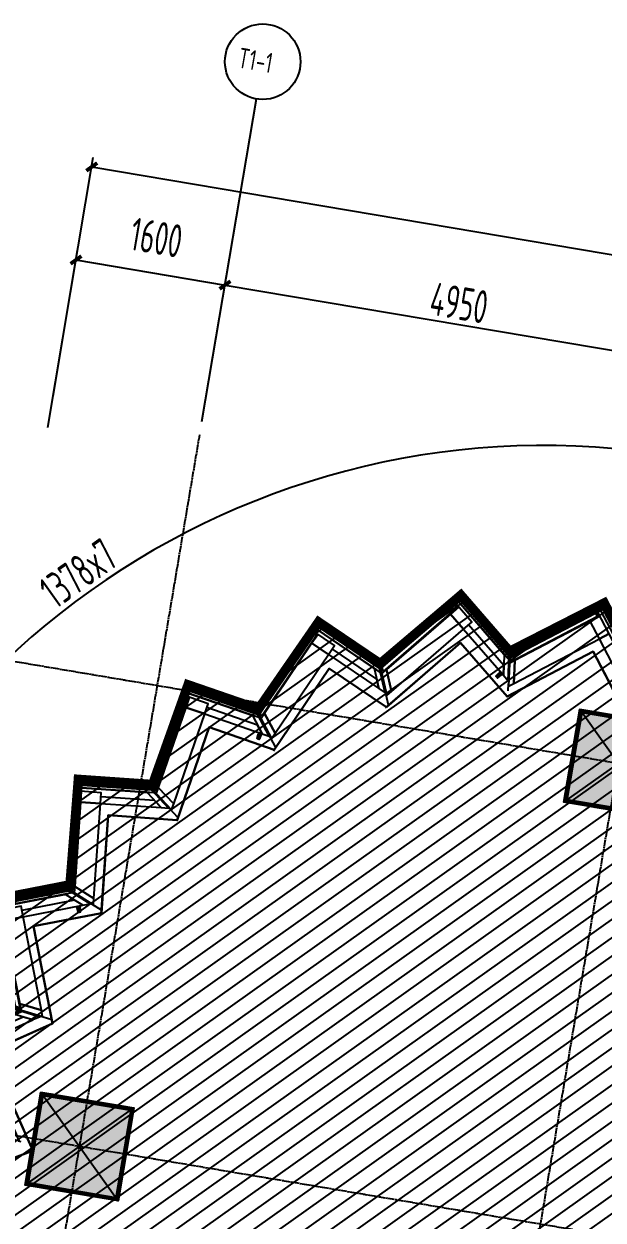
# Model space of a CAD drawing. Extents: x 12199666 to 24617114, y 1197707 to 2548648.
# Drawn here: x 12292851 to 12298983, y 1283348 to 1296019 of the extents above; entities that cross this region are included whole.
import ezdxf
from ezdxf.enums import TextEntityAlignment as Align

# ---------------------------------------------------------------- set-up
doc = ezdxf.new("R2010")
doc.units = 0
doc.header["$LTSCALE"] = 10
doc.header["$MEASUREMENT"] = 0
for name, pattern in [('TX-COLS-T1-F10~F19$0$HIDDEN', [0.375, 0.25, -0.125]), ('TX-GRID-T1$0$TX-GRID-T1$0$DOTE', [2.42, 2, -0.2, 0.02, -0.2]), ('TX-PLAN-T1-F11$0$ACAD_ISO04W100', [30, 24, -3, 0, -3]), ('TX-PLAN-T1-F11$0$BROKEN_2', [17.7, 12.5, -2.5, 0.2, -2.5])]:
    doc.linetypes.add(name, pattern=pattern)
doc.layers.add('TX-COLS-T1-F10~F19$0$0-COLS-定位用', color=21, linetype='Continuous', plot=False)
for name, color, linetype in [('TX-COLS-T1-F10~F19$0$0S-COLS', 90, 'TX-COLS-T1-F10~F19$0$HIDDEN'), ('TX-COLS-T1-F10~F19$0$0S-COLS-HATCH', 8, 'Continuous'), ('TX-COLS-T1-F10~F19$0$0S-SCOLS-LINE', 2, 'Continuous'), ('TX-GRID-T1$0$A-DIMS-100', 1, 'Continuous'), ('TX-GRID-T1$0$TX-GRID-T1$0$DOTE', 1, 'Continuous'), ('TX-GRID-T1$0$TX-GRID-T1$0$G-GRID-DIMS', 3, 'Continuous'), ('TX-GRID-T1$0$TX-GRID-T1$0$G-GRID-IDEN', 7, 'Continuous'), ('TX-GRID-T1$0$TX-GRID-T1$0$PUB_DIM', 3, 'Continuous'), ('TX-PLAN-T1-DI$0$A-DIMS-100', 1, 'Continuous'), ('TX-PLAN-T1-F11$0$A-FIRE', 1, 'Continuous'), ('TX-PLAN-T1-F11$0$F-Alum', 4, 'Continuous'), ('TX-PLAN-T1-F11$0$F-center', 6, 'TX-PLAN-T1-F11$0$ACAD_ISO04W100'), ('TX-PLAN-T1-F11$0$F-concrete', 7, 'Continuous'), ('TX-PLAN-T1-F11$0$F-dim', 1, 'Continuous'), ('TX-PLAN-T1-F11$0$F-Glass', 5, 'Continuous'), ('TX-PLAN-T1-F11$0$F_MISC', 8, 'Continuous'), ('TX-PLAN-T1-F11$0$FITTINGS', 7, 'Continuous')]:
    doc.layers.add(name, color=color, linetype=linetype)
for name, color, linetype, lineweight in [('TX-PLAN-T1-F11$0$_EDO-ALUMINIUM-SECTION', 90, 'Continuous', 30), ('TX-PLAN-T1-F11$0$幕墙线', 114, 'Continuous', 30), ('TX-PLAN-T1-F11$0$板边线', 36, 'Continuous', 30)]:
    doc.layers.add(name, color=color, linetype=linetype, lineweight=lineweight)
doc.layers.add('TX-PLAN-T1-F11$0$bangong', color=5, linetype='Continuous', true_color=0x0000ff)
doc.styles.add('TX-GRID-T1$0$XD2008', font='xd-hzs.shx', dxfattribs={"width": 0.7, "bigfont": 'xd-hztxt.shx'})
doc.styles.add('TX-GRID-T1$0$XD2008_T3', font='xd-hzs.shx', dxfattribs={"width": 0.7, "bigfont": 'xd-hztxt.shx'})
doc.styles.add('TX-PLAN-T1-DI$0$XD2008', font='xd-hzs.shx', dxfattribs={"width": 0.7, "bigfont": 'xd-hztxt.shx'})
doc.dimstyles.new('TX-GRID-T1$0$XD100$0', dxfattribs={"dimscale": 100, "dimtxt": 3.5, "dimasz": 1, "dimexe": 1, "dimexo": 2, "dimgap": 0.5, "dimtad": 1, "dimdec": 0, "dimdsep": 46, "dimtxsty": 'TX-GRID-T1$0$XD2008', "dimblk1": 'TX-GRID-T1$0$_ArchTick', "dimblk2": 'TX-GRID-T1$0$_ArchTick', "dimsah": 1, "dimcen": 2.5, "dimclrt": 4, "dimaunit": 1, "dimadec": 0, "dimazin": 0, "dimtfac": 1, "dimtdec": 0, "dimtix": 1, "dimtmove": 2, "dimatfit": 3, "dimfxl": 0, "dimtolj": 1, "dimtzin": 0, "dimarcsym": 0})
doc.dimstyles.new('TX-PLAN-T1-DI$0$XD100', dxfattribs={"dimscale": 100, "dimtxt": 3.5, "dimasz": 1.5, "dimexe": 1, "dimexo": 2, "dimgap": 0.5, "dimtad": 1, "dimdec": 0, "dimdsep": 46, "dimtxsty": 'TX-PLAN-T1-DI$0$XD2008', "dimcen": 2.5, "dimclrt": 4, "dimaunit": 1, "dimadec": 0, "dimazin": 0, "dimtfac": 1, "dimtdec": 0, "dimtix": 1, "dimtmove": 2, "dimatfit": 3, "dimfxl": 0, "dimtolj": 1, "dimtzin": 0, "dimarcsym": 0})

# ---------------------------------------------------------------- blocks, each defined once
blk = doc.blocks.new('TX-GRID-T1$0$_ArchTick')
at = {"color": 0, "linetype": 'ByBlock', "const_width": 0.4}
blk.add_lwpolyline([(-0.5, -0.5), (0.5, 0.5)], dxfattribs=at)
blk = doc.blocks.new('*D13')
at = {"layer": 'TX-GRID-T1$0$A-DIMS-100', "color": 0, "lineweight": -2, "transparency": 16777216}
for p, q in [((12293159, 1292075), (12293419, 1293618)), ((12293402, 1293519), (12294980, 1293253)), ((12294736, 1291809), (12294997, 1293351))]:
    blk.add_line(p, q, dxfattribs=at)
at = {"layer": 'TX-GRID-T1$0$A-DIMS-100', "color": 0, "lineweight": -2, "transparency": 16777216, "xscale": 100, "yscale": 100, "zscale": 100}
for p, rotation in [((12293402, 1293519), 170.4236160352609), ((12294980, 1293253), 350.4236160352609)]:
    blk.add_blockref('TX-GRID-T1$0$_ArchTick', p, dxfattribs=dict(at, rotation=rotation))
at = {"layer": 'TX-GRID-T1$0$A-DIMS-100', "color": 4, "transparency": 16777216, "insert": (12294254, 1293756), "char_height": 350, "attachment_point": 5, "rotation": 350.4236, "style": 'TX-GRID-T1$0$XD2008'}
blk.add_mtext('\\A1;1600', dxfattribs=at)
blk = doc.blocks.new('*D14')
at = {"layer": 'TX-GRID-T1$0$A-DIMS-100', "color": 0, "lineweight": -2, "transparency": 16777216}
for p, q in [((12294736, 1291809), (12294997, 1293351)), ((12294980, 1293253), (12299861, 1292429)), ((12299617, 1290986), (12299878, 1292528))]:
    blk.add_line(p, q, dxfattribs=at)
at = {"layer": 'TX-GRID-T1$0$A-DIMS-100', "color": 0, "lineweight": -2, "transparency": 16777216, "xscale": 100, "yscale": 100, "zscale": 100}
for p, rotation in [((12294980, 1293253), 170.4236160352535), ((12299861, 1292429), 350.4236160352534)]:
    blk.add_blockref('TX-GRID-T1$0$_ArchTick', p, dxfattribs=dict(at, rotation=rotation))
at = {"layer": 'TX-GRID-T1$0$A-DIMS-100', "color": 4, "transparency": 16777216, "insert": (12297458, 1293063), "char_height": 350, "attachment_point": 5, "rotation": 350.4236, "style": 'TX-GRID-T1$0$XD2008'}
blk.add_mtext('\\A1;4950', dxfattribs=at)
blk = doc.blocks.new('*D20')
at = {"layer": 'TX-GRID-T1$0$A-DIMS-100', "color": 0, "lineweight": -2, "transparency": 16777216}
for p, q in [((12293103, 1291744), (12293585, 1294604)), ((12293569, 1294505), (12333209, 1287817)), ((12332743, 1285056), (12333225, 1287916))]:
    blk.add_line(p, q, dxfattribs=at)
at = {"layer": 'TX-GRID-T1$0$A-DIMS-100', "color": 0, "lineweight": -2, "transparency": 16777216, "xscale": 100, "yscale": 100, "zscale": 100}
for p, rotation in [((12293569, 1294505), 170.4236160352541), ((12333209, 1287817), 350.4236160352541)]:
    blk.add_blockref('TX-GRID-T1$0$_ArchTick', p, dxfattribs=dict(at, rotation=rotation))
at = {"layer": 'TX-GRID-T1$0$A-DIMS-100', "color": 4, "transparency": 16777216, "insert": (12313426, 1291383), "char_height": 350, "attachment_point": 5, "rotation": 350.4236, "style": 'TX-GRID-T1$0$XD2008'}
blk.add_mtext('\\A1;40200', dxfattribs=at)
blk = doc.blocks.new('*U193')
at = {"layer": 'TX-PLAN-T1-F11$0$F-concrete'}
blk.add_line((460, -197), (85, 453), dxfattribs=at)
blk = doc.blocks.new('TX-PLAN-T1-F11$0$A$C3FFC0167')
at = {"layer": 'TX-PLAN-T1-F11$0$F-dim'}
for p, q in [((-5, 0), (5, 0)), ((0, 5), (0, -5))]:
    blk.add_line(p, q, dxfattribs=at)
blk.add_circle((0, 0), 2, dxfattribs=at)
blk = doc.blocks.new('TX-PLAN-T1-F11$0$jiao1')
at = {"layer": 'TX-PLAN-T1-F11$0$F-Alum'}
for points in [[(-1336, 308), (-1290, 240), (-1316, 42), (-1358, 105), (-1368, 31), (-1371, 36)], [(-1371, 36), (-1336, 308)], [(-60, 19), (-813, -480), (-929, -304), (-60, 272), (-60, 19)], [(-6, 308), (-60, 272), (-60, 19), (-13, 51), (-13, -15), (-60, -47), (-60, -64), (-6, -28), (-6, 308)], [(-929, -304), (-1290, 240), (-1304, 134), (-988, -343), (-929, -304)], [(-911, -604), (-1362, 76), (-1368, 31), (-936, -621), (-911, -604)], [(-799, -554), (-807, -543), (-869, -584), (-899, -538), (-813, -480), (-929, -304), (-1024, -367), (-877, -589), (-932, -626), (-924, -637), (-799, -554)]]:
    blk.add_lwpolyline(points, dxfattribs=at)
at = {"layer": 'TX-PLAN-T1-F11$0$F-center'}
for p, q in [((-1331, 390), (-1376, 44)), ((0, 0), (0, 328))]:
    blk.add_line(p, q, dxfattribs=at)
at = {"layer": 'TX-PLAN-T1-F11$0$F-concrete'}
for q in [(-1287, 451), (75, 470)]:
    blk.add_line((-879, -163), q, dxfattribs=at)
at = {"layer": 'TX-PLAN-T1-F11$0$F-Glass'}
blk.add_lwpolyline([(-23, 34), (-23, -15), (-837, -555), (-860, -521), (-23, 34)], dxfattribs=at)
at = {"layer": 'TX-PLAN-T1-F11$0$F_MISC', "rotation": 30.01599997489863}
for p in [(-1376, 44), (0, 0)]:
    blk.add_blockref('TX-PLAN-T1-F11$0$A$C3FFC0167', p, dxfattribs=at)
blk = doc.blocks.new('TX-PLAN-T1-F11$0$jiao2')
for p, q in [((-1328, 342, 0), (-1051, -395, 0)), ((-1294, 337, 0), (-1023, -385, 0))]:
    blk.add_line(p, q)
at = {"layer": 'TX-PLAN-T1-F11$0$F-Alum', "elevation": 0}
for points in [[(-1200, 514), (-1228, 588), (-1329, 344), (-1327, 339), (-1310, 379), (-1284, 311), (-1200, 514)], [(-974, -89), (-1200, 514), (-1240, 419), (-1039, -113)], [(-1023, -385), (-1051, -395), (-1327, 339), (-1310, 379), (-1023, -385)], [(-30, 267), (-974, -89), (-899, -286), (-61, 30), (-30, 267)], [(-48, -24), (-50, -40), (-7, -24), (34, 290), (-30, 267), (-61, 30), (-1, 52), (-9, -10), (-48, -24), (-50, -40)], [(-903, -361), (-908, -348), (-983, -376), (-1002, -325), (-899, -286), (-974, -89), (-1080, -129), (-987, -378), (-1049, -401), (-1044, -414), (-903, -361)]]:
    blk.add_lwpolyline(points, dxfattribs=at)
at = {"layer": 'TX-PLAN-T1-F11$0$F-center', "extrusion": (8.46953e-07, -8.46953e-07, 1)}
blk.add_line((-1231, 597, 0), (-1332, 352, 0), dxfattribs=at)
at = {"layer": 'TX-PLAN-T1-F11$0$F-center'}
blk.add_line((51, 393, 0), (0, 0), dxfattribs=at)
at = {"layer": 'TX-PLAN-T1-F11$0$F-concrete'}
for p in [(-1151, 722, 0), (90, 408, 0)]:
    blk.add_line(p, (-893, 38, 0), dxfattribs=at)
at = {"layer": 'TX-PLAN-T1-F11$0$F-Glass', "elevation": 0}
blk.add_lwpolyline([(-19, 37), (-25, -10), (-971, -365), (-985, -327), (-19, 37)], dxfattribs=at)
at = {"layer": 'TX-PLAN-T1-F11$0$F_MISC', "rotation": 30.01599997489867}
for p in [(-1332, 352, 0), (0, 0)]:
    blk.add_blockref('TX-PLAN-T1-F11$0$A$C3FFC0167', p, dxfattribs=at)
blk = doc.blocks.new('TX-PLAN-T1-F11$0$jiao3')
at = {"layer": 'TX-PLAN-T1-F11$0$F-Alum'}
for points in [[(-635, -482), (-617, -506), (29, -16), (-21, -16), (-635, -482)], [(-319, -468), (-388, -377), (30, -60), (219, -60), (-319, -468)], [(290, -6), (219, -60), (-29, -60), (35, -11), (-14, -11), (-8, -6), (290, -6)], [(-319, -468), (-487, -596), (-554, -508), (-597, -541), (-549, -605), (-560, -614), (-651, -494), (-640, -486), (-600, -538), (-388, -377), (-319, -468)], [(-319, -468), (-487, -596), (58, -1314), (299, -1283), (-319, -468)], [(5, -1335), (-11, -1337), (17, -1374), (337, -1332), (299, -1283), (58, -1314), (93, -1360), (30, -1368), (5, -1335)]]:
    blk.add_lwpolyline(points, dxfattribs=at)
at = {"layer": 'TX-PLAN-T1-F11$0$F-center'}
blk.add_line((-35, 0), (342, 0), dxfattribs=at)
at = {"layer": 'TX-PLAN-T1-F11$0$F-center', "extrusion": (1.17284e-06, 1.67264e-07, 1)}
blk.add_line((13, -1380, 0), (386, -1332, 0), dxfattribs=at)
at = {"layer": 'TX-PLAN-T1-F11$0$F-concrete'}
for p, q in [((-175, -509), (432, -49)), ((-175, -509), (448, -1329)), ((448, -1329), (434, -1346, 0))]:
    blk.add_line(p, q, dxfattribs=at)
at = {"layer": 'TX-PLAN-T1-F11$0$F-Glass'}
blk.add_lwpolyline([(80, -1356), (33, -1362), (-581, -553), (-549, -528), (80, -1356)], dxfattribs=at)
at = {"layer": 'TX-PLAN-T1-F11$0$F_MISC', "rotation": 308.8485158447402}
for p in [(0, 0), (44, -1376)]:
    blk.add_blockref('TX-PLAN-T1-F11$0$A$C3FFC0167', p, dxfattribs=at)
blk = doc.blocks.new('*U189')
at = {"layer": 'TX-PLAN-T1-F11$0$FITTINGS', "color": 7}
for p, q in [((2.659439, 3.130249, -7.767326), (0.597366, 1.065002, -7.767326)), ((24.491775, 3.130249, -7.767326), (26.553818, 1.065002, -7.767326)), ((-3.424378, -63.244446, -7.767326), (-3.110199, -48.244446, -7.767326)), ((30.575607, -63.244446, -7.767326), (-3.424378, -63.244446, -7.767326)), ((-0.924378, -43.744446, -7.767326), (-0.199967, -0.865967, -7.767326)), ((28.075607, -43.744446, -7.767326), (-0.924378, -43.744446, -7.767326)), ((-0.424397, -63.244446, -7.767326), (-0.140968, -49.713135, -7.767326)), ((27.261413, -45.244446, -7.767326), (-0.110199, -45.244446, -7.767326)), ((0.075607, -45.244446, -7.767326), (0.075607, -43.744446, -7.767326)), ((25.792412, -48.244446, -7.767326), (1.358795, -48.244446, -7.767326)), ((27.075607, -45.244446, -7.767326), (27.075607, -43.744446, -7.767326)), ((27.575607, -63.244446, -7.767326), (27.292175, -49.713135, -7.767326)), ((27.355423, -0.923584, -7.767326), (28.075607, -43.744446, -7.767326)), ((30.575607, -63.244446, -7.767326), (30.261413, -48.244446, -7.767326))]:
    blk.add_line(p, q, dxfattribs=at)
at = {"layer": 'TX-PLAN-T1-F11$0$FITTINGS', "color": 2, "linetype": 'TX-PLAN-T1-F11$0$BROKEN_2'}
blk.add_line((13.575607, -66.244446, -7.767326), (13.575607, 7.606323, -7.767326), dxfattribs=at)
at = {"layer": 'TX-PLAN-T1-F11$0$FITTINGS', "color": 7, "elevation": -7.767326}
for points in [[(0.677322, 1.148071), (0.636948, 1.106933), (0.597366, 1.065002), (0.558578, 1.022338), (0.520645, 0.978881), (0.483536, 0.934753), (0.447311, 0.889892), (0.411941, 0.84436), (0.377426, 0.798156), (0.343826, 0.751281), (0.311142, 0.703796), (0.279373, 0.6557), (0.24852, 0.606933), (0.218643, 0.557617), (0.189682, 0.507751), (0.161697, 0.457336), (0.134689, 0.406433), (0.108658, 0.354919), (0.083633, 0.302978), (0.059616, 0.25061), (0.036606, 0.197692), (0.014603, 0.144409), (-0.006363, 0.090698), (-0.026291, 0.03656), (-0.045181, -0.017884), (-0.063034, -0.072754), (-0.079788, -0.12793), (-0.095505, -0.183411), (-0.110153, -0.239136), (-0.123703, -0.295227), (-0.136185, -0.351502), (-0.147598, -0.40802), (-0.157913, -0.464783), (-0.16713, -0.521668), (-0.175278, -0.578797), (-0.182297, -0.635987), (-0.188248, -0.69336), (-0.19307, -0.750855), (-0.196793, -0.80835), (-0.199387, -0.865967), (-0.200913, -0.923645)], [(3.794601, 3.857177), (6.236297, 4.031402), (8.681045, 4.155883), (11.127823, 4.230651), (13.575607, 4.255554), (16.023392, 4.230651), (18.470169, 4.155883), (20.914917, 4.031402), (23.356613, 3.857177)], [(26.473862, 1.148071), (26.514236, 1.106933), (26.553818, 1.065002), (26.592605, 1.022338), (26.630539, 0.978881), (26.667648, 0.934753), (26.703873, 0.889892), (26.739242, 0.84436), (26.773758, 0.798156), (26.807358, 0.751281), (26.840042, 0.703796), (26.871811, 0.6557), (26.902664, 0.606933), (26.932541, 0.557617), (26.961502, 0.507751), (26.989487, 0.457336), (27.016495, 0.406433), (27.042526, 0.354919), (27.067551, 0.302978), (27.091568, 0.25061), (27.114578, 0.197692), (27.136581, 0.144409), (27.157547, 0.090698), (27.177475, 0.03656), (27.196365, -0.017884), (27.214218, -0.072754), (27.230972, -0.12793), (27.246689, -0.183411), (27.261337, -0.239136), (27.274917, -0.295227), (27.287399, -0.351502), (27.298813, -0.40802), (27.309128, -0.464783), (27.318344, -0.521668), (27.326492, -0.578797), (27.333511, -0.635987), (27.339462, -0.69336), (27.344284, -0.750855), (27.348007, -0.80835), (27.350601, -0.865967), (27.352127, -0.923645)]]:
    blk.add_lwpolyline(points, dxfattribs=at)
at = {"layer": 'TX-PLAN-T1-F11$0$FITTINGS', "color": 7}
blk.add_polyline3d([(0, 0, 0), (-0.044159, -0.117737, -0.439307), (-0.070603, -0.235718, -0.87975), (-0.079193, -0.353882, -1.32076), (-0.070007, -0.472046, -1.761769), (-0.042984, -0.590088, -2.202181), (0.00177, -0.707764, -2.641444), (0.064239, -0.825013, -3.078973), (0.144287, -0.941651, -3.514203), (0.241882, -1.057496, -3.946563), (0.356872, -1.172425, -4.375486), (0.489136, -1.286255, -4.80042), (0.638412, -1.398926, -5.220796), (0.804565, -1.510193, -5.636088), (0.987381, -1.619935, -6.045746), (1.186645, -1.728089, -6.44923), (1.402008, -1.834412, -6.846015), (1.633285, -1.938782, -7.235578), (1.880112, -2.041077, -7.617437), (2.142197, -2.141175, -7.991069), (2.41922, -2.239014, -8.355991), (2.710739, -2.33429, -8.711741), (3.01651, -2.427063, -9.057837), (3.335968, -2.51709, -9.393839), (3.668823, -2.60431, -9.719315), (4.014633, -2.688538, -10.033825), (4.372864, -2.769776, -10.336962), (4.743133, -2.84784, -10.628332), (5.124863, -2.922669, -10.907559), (5.5177, -2.994141, -11.174277), (5.920944, -3.062134, -11.428136), (6.334289, -3.126648, -11.668817), (6.756988, -3.1875, -11.895983), (7.188614, -3.24469, -12.109359), (7.628555, -3.298096, -12.308669), (8.076263, -3.347657, -12.493621), (8.531128, -3.393311, -12.664012), (8.99263, -3.434998, -12.819607), (9.460083, -3.472657, -12.960189), (9.932876, -3.506287, -13.085596), (10.410461, -3.535767, -13.195642), (10.892151, -3.561097, -13.290206), (11.37738, -3.582276, -13.369147), (11.865463, -3.599183, -13.432376), (12.355759, -3.611939, -13.479803), (12.847671, -3.620362, -13.51136), (13.340546, -3.624573, -13.527014), (13.83371, -3.624512, -13.526751), (14.326538, -3.620179, -13.510559), (14.81842, -3.611573, -13.478479), (15.308624, -3.598694, -13.430526), (15.796646, -3.581604, -13.366774), (16.281769, -3.560303, -13.287295), (16.763306, -3.534851, -13.192218), (17.240753, -3.505249, -13.08165), (17.713379, -3.471497, -12.955747), (18.180664, -3.433655, -12.814656), (18.641937, -3.391846, -12.658581), (19.096603, -3.34607, -12.487696), (19.544052, -3.296387, -12.302248), (19.983719, -3.242859, -12.102471), (20.415054, -3.185547, -11.888644), (20.837494, -3.124573, -11.661012), (21.250427, -3.059937, -11.419893), (21.653396, -2.991822, -11.165598), (22.045807, -2.920227, -10.898457), (22.427246, -2.845276, -10.61881), (22.797104, -2.76709, -10.327046), (23.154907, -2.685791, -10.023515), (23.500244, -2.601441, -9.708641), (23.832672, -2.5141, -9.382818), (24.151718, -2.424012, -9.046463), (24.456985, -2.331177, -8.700034), (24.748077, -2.235779, -8.343978), (25.024536, -2.137879, -7.978749), (25.286194, -2.03772, -7.604841), (25.532501, -1.935303, -7.22272), (25.763214, -1.830872, -6.83291), (25.978073, -1.724488, -6.435892), (26.176788, -1.616333, -6.03219), (26.359039, -1.506531, -5.622341), (26.524658, -1.395142, -5.20686), (26.67337, -1.282471, -4.786324), (26.805054, -1.16858, -4.361246), (26.919418, -1.05365, -3.932205), (27.016449, -0.937745, -3.499743), (27.095947, -0.821106, -3.064426), (27.157837, -0.703858, -2.626823), (27.201965, -0.586182, -2.187517), (27.228409, -0.46814, -1.747076), (27.236969, -0.349976, -1.306066), (27.227783, -0.231812, -0.865056), (27.200821, -0.11377, -0.424643), (27.156067, 0.003906, 0.01462)], dxfattribs=at)
for centre, radius, start, end in [((4.061478, 2.190612, -7.767326), 1.687788, 99.097847, 146.170289), ((23.089737, 2.190612, -7.767326), 1.687788, 33.829711, 80.902153), ((-0.109329, -48.245301, -7.767326), 3.00087, 90.016606, 179.983685), ((27.260559, -48.245301, -7.767326), 3.000855, 0.016315, 89.983685)]:
    blk.add_arc(centre, radius, start, end, dxfattribs=at)
blk = doc.blocks.new('TX-PLAN-T1-F11$0$A$C21521A5F')
at = {"rotation": 90}
blk.add_blockref('*U193', (389, -4240, 0), dxfattribs=at)
at = {"color": 7, "true_color": 0xffffff, "rotation": 90}
blk.add_blockref('TX-PLAN-T1-F11$0$jiao1', (389, -4240, 0), dxfattribs=at)
at = {"color": 2, "true_color": 0xf1eb1f, "rotation": 90}
blk.add_blockref('TX-PLAN-T1-F11$0$jiao2', (345, -5616, 0), dxfattribs=at)
at = {"color": 2, "true_color": 0xf1eb1f, "extrusion": (6.41462e-07, -2.7552e-06, 1), "rotation": 74.96016078148239}
blk.add_blockref('TX-PLAN-T1-F11$0$jiao2', (-7, -6948, 0), dxfattribs=at)
at = {"color": 2, "true_color": 0xf1eb1f, "extrusion": (2.91824e-07, -2.98369e-06, 1), "rotation": 59.92032156323366}
blk.add_blockref('TX-PLAN-T1-F11$0$jiao2', (-693, -8143, 0), dxfattribs=at)
at = {"color": 2, "true_color": 0xf1eb1f, "extrusion": (-1.11832e-07, -3.31219e-06, 1), "rotation": 44.88048234480981}
blk.add_blockref('TX-PLAN-T1-F11$0$jiao2', (-1665, -9119, 0), dxfattribs=at)
at = {"color": 2, "true_color": 0xf1eb1f, "extrusion": (-6.24289e-07, -3.74921e-06, 1), "rotation": 29.84064312637339}
blk.add_blockref('TX-PLAN-T1-F11$0$jiao2', (-2858, -9810, 0), dxfattribs=at)
at = {"color": 3, "rotation": 90}
blk.add_blockref('TX-PLAN-T1-F11$0$jiao3', (-5561, -10190, 0), dxfattribs=at)
at = {"layer": 'TX-PLAN-T1-F11$0$F_MISC', "rotation": 20.62596710601425}
blk.add_blockref('*U189', (-158, -6745, 8), dxfattribs=at)
at = {"layer": 'TX-PLAN-T1-F11$0$F_MISC', "extrusion": (8.13208e-07, 1.47508e-07, 1), "rotation": 350.546288669858}
blk.add_blockref('*U189', (-1720, -8864, 8), dxfattribs=at)
at = {"layer": 'TX-PLAN-T1-F11$0$F_MISC', "extrusion": (7.52342e-07, -2.0812e-06, 1), "rotation": 320.4666102334403}
blk.add_blockref('*U189', (-4100, -9924, 8), dxfattribs=at)
blk = doc.blocks.new('TX-PLAN-T1-F11$0$标准层幕墙0118')
at = {"color": 3, "rotation": 180}
blk.add_blockref('TX-PLAN-T1-F11$0$A$C21521A5F', (-5561, 27660, 0), dxfattribs=at)
blk = doc.blocks.new('TX-PLAN-T1-DI$0$_ArchTick')
at = {"color": 0, "linetype": 'ByBlock', "const_width": 0.4}
blk.add_lwpolyline([(-0.5, -0.5), (0.5, 0.5)], dxfattribs=at)
blk = doc.blocks.new('*D238')
at = {"layer": 'TX-PLAN-T1-DI$0$A-DIMS-100', "color": 0, "lineweight": -2, "transparency": 16777216}
blk.add_arc((12298366, 1283254), 8298, 80.4236, 170.4011, dxfattribs=at)
at = {"layer": 'TX-PLAN-T1-DI$0$A-DIMS-100', "color": 0, "lineweight": -2, "transparency": 16777216, "xscale": 100, "yscale": 100, "zscale": 100}
for p, rotation in [((12299747, 1291436), 350.4236160333465), ((12290185, 1284637), 260.4010803730951)]:
    blk.add_blockref('TX-PLAN-T1-DI$0$_ArchTick', p, dxfattribs=dict(at, rotation=rotation))
at = {"layer": 'TX-PLAN-T1-DI$0$A-DIMS-100', "color": 4, "transparency": 16777216, "insert": (12293428, 1290200), "char_height": 350, "attachment_point": 5, "rotation": 35.4123, "style": 'TX-PLAN-T1-DI$0$XD2008'}
blk.add_mtext('\\A1;1378x7', dxfattribs=at)
blk = doc.blocks.new('TX-COLS-T1-F10~F19$0$COLS-T1-1000x1000x30')
at = {"layer": 'TX-COLS-T1-F10~F19$0$0S-COLS-HATCH'}
h = blk.add_hatch(dxfattribs=at)
h.set_pattern_fill('ANSI31', color=256, scale=5)
h.set_pattern_definition([(45, (0, 0), (-11.22532, 11.22532), [])])
h.paths.add_polyline_path([(-470, 470), (470, 470), (470, -470), (-470, -470)], flags=16)
h.paths.add_polyline_path([(-500, 500), (500, 500), (500, -500), (-500, -500)])
h = blk.add_hatch(color=256, dxfattribs=at)
h.dxf.hatch_style = 1
h.paths.add_polyline_path([(-470, 470), (470, 470), (470, -470), (-470, -470)])
at = {"layer": 'TX-COLS-T1-F10~F19$0$0-COLS-定位用'}
for p, q in [((-500, -500), (500, 500)), ((-500, 500), (500, -500))]:
    blk.add_line(p, q, dxfattribs=at)
at = {"layer": 'TX-COLS-T1-F10~F19$0$0S-SCOLS-LINE'}
for points in [[(-500, 500), (500, 500), (500, -500), (-500, -500)], [(-470, 470), (470, 470), (470, -470), (-470, -470)]]:
    blk.add_lwpolyline(points, close=True, dxfattribs=at)
blk = doc.blocks.new('TX-COLS-T1-F10~F19')
at = {"layer": 'TX-COLS-T1-F10~F19$0$0S-COLS', "rotation": 350.4236160359932}
for p in [(12299145, 1288185), (12293440, 1284127)]:
    blk.add_blockref('TX-COLS-T1-F10~F19$0$COLS-T1-1000x1000x30', p, dxfattribs=at)
blk = doc.blocks.new('TX-GRID-T1')
at = {"layer": 'TX-GRID-T1$0$TX-GRID-T1$0$DOTE', "linetype": 'TX-GRID-T1$0$TX-GRID-T1$0$DOTE'}
for p, q in [((12287659.3, 1249861.3), (12294713.1, 1291670.4)), ((12292540.3, 1249037.8), (12299594.1, 1290846.9)), ((12333509.4, 1282386.8), (12291601.6, 1289457.2)), ((12332685.9, 1277505.8), (12290778.1, 1284576.2))]:
    blk.add_line(p, q, dxfattribs=at)
at = {"layer": 'TX-GRID-T1$0$TX-GRID-T1$0$G-GRID-DIMS'}
blk.add_circle((12295379.3, 1295619.3), 400, dxfattribs=at)
at = {"layer": 'TX-GRID-T1$0$TX-GRID-T1$0$PUB_DIM'}
blk.add_line((12294817.4, 1292288.7), (12295312.8, 1295224.9), dxfattribs=at)
at = {"layer": 'TX-GRID-T1$0$TX-GRID-T1$0$G-GRID-IDEN', "style": 'TX-GRID-T1$0$XD2008_T3', "width": 0.866667}
blk.add_text('T1-1', height=212.86, rotation=350, dxfattribs=at).set_placement((12295105.8, 1295559.5), (12295462.9, 1295496.5), align=Align.FIT)
at = {"layer": 'TX-GRID-T1$0$A-DIMS-100'}
for p1, p2, distance, picture, middle in [((12293069.6, 1291546.8), (12332709.4, 1284859.1), 3000, '*D20', (12313426, 1291383)), ((12294703.2, 1291611.9), (12299584.2, 1290788.4), 1664.1, '*D14', (12297458, 1293062.9))]:
    dim = blk.add_aligned_dim(p1=p1, p2=p2, distance=distance, dimstyle='TX-GRID-T1$0$XD100$0', dxfattribs=at)
    dim.commit()
    dim.dimension.update_dxf_attribs({"geometry": picture, "text_midpoint": middle})
dim = blk.add_linear_dim(base=(12294980, 1293252.8), p1=(12293125.5, 1291878.1), p2=(12294703.2, 1291611.9), angle=350.42362, dimstyle='TX-GRID-T1$0$XD100$0', dxfattribs=at)
dim.commit()
dim.dimension.update_dxf_attribs({"geometry": '*D13', "text_midpoint": (12294253.6, 1293755.7), "dimtype": 129})
blk = doc.blocks.new('TX-PLAN-T1-DI')
at = {"layer": 'TX-PLAN-T1-DI$0$A-DIMS-100'}
dim = blk.add_angular_dim_2l(base=(12295471.8, 1291030), line1=((12289682.3, 1284722.2), (12319098.1, 1279747.5)), line2=((12299298, 1288775.7), (12299829.8, 1291927.5)), text='1378x7', dimstyle='TX-PLAN-T1-DI$0$XD100', override={"dimasz": 1, "dimblk1": 'TX-PLAN-T1-DI$0$_ArchTick', "dimblk2": 'TX-PLAN-T1-DI$0$_ArchTick', "dimsah": 1}, dxfattribs=at)
dim.commit()
dim.dimension.update_dxf_attribs({"geometry": '*D238', "text_midpoint": (12293427.9, 1290199.5)})
blk = doc.blocks.new('TX-PLAN-T1-F11')
at = {"layer": 'TX-PLAN-T1-F11$0$bangong'}
h = blk.add_hatch(dxfattribs=at)
h.set_pattern_fill('ANSI31', color=256, scale=100)
h.set_pattern_definition([(35.42362, (12267498.76, 1237188.21), (-92.0142, 129.36362), [])])
h.paths.add_polyline_path([(12311684.2, 1287370.2), (12310206.4, 1278610.9), (12302958.8, 1279833.7), (12302775.8, 1278749.3), (12300113.5, 1279198.5), (12299082, 1273084.9), (12299673.7, 1272985), (12298342.8, 1265096.5), (12297751.2, 1265196.3), (12297252.1, 1262238.1), (12297843.6, 1262138.3), (12297460.9, 1259869.8), (12299531.7, 1259520.4), (12299348.7, 1258436.1), (12307533.2, 1257055.3), (12306093.7, 1248523.1), (12305034.8, 1248138.6), (12304987.3, 1248120.9), (12304730.9, 1248810.2), (12304726.2, 1248813.8), (12304668.8, 1248792.3), (12303555.7, 1248388.1), (12303508.2, 1248370.4), (12303251.8, 1249059.7), (12303247.1, 1249063.3), (12303189.7, 1249041.9), (12302076.6, 1248637.7), (12302029.1, 1248620), (12301772.7, 1249309.2), (12301768, 1249312.8), (12301710.6, 1249291.4), (12300597.5, 1248887.2), (12300550, 1248869.5), (12300293.6, 1249558.8), (12300288.9, 1249562.4), (12300231.5, 1249541), (12299118.4, 1249136.8), (12299070.9, 1249119.1), (12298814.5, 1249808.3), (12298809.8, 1249811.9), (12298752.4, 1249790.5), (12297639.3, 1249386.3), (12297591.8, 1249368.6), (12297335.4, 1250057.9), (12297330.7, 1250061.5), (12297273.3, 1250040.1), (12296160.2, 1249635.9), (12296112.7, 1249618.1), (12295856.3, 1250307.4), (12295851.6, 1250311), (12295794.2, 1250289.6), (12294681.1, 1249885.4), (12294633.6, 1249867.7), (12294377.2, 1250557), (12294372.5, 1250560.6), (12294315.1, 1250539.1), (12293202, 1250134.9), (12293154.5, 1250117.2), (12292896.4, 1250811.2), (12292837, 1250784.7), (12291908.3, 1250382.5), (12291867.2, 1250364.2), (12291547.3, 1251083.3), (12291482.4, 1251070.6), (12290489.9, 1250887), (12290445.8, 1250878.3), (12290294.6, 1251652.2), (12290228.3, 1251656.9), (12289222.2, 1251737.1), (12289177.3, 1251740.2), (12289232.2, 1252526.8), (12289169.3, 1252548.5), (12288218.5, 1252887), (12288175.9, 1252901.7), (12288433, 1253647.1), (12288378, 1253684.4), (12287547.5, 1254258.1), (12287510.3, 1254283.3), (12287952, 1254936.4), (12287908.5, 1254986.7), (12287255.4, 1255756.2), (12287225.9, 1255790.2), (12287822.1, 1256306.5), (12287791.1, 1256365.6), (12287330.2, 1257268), (12287309.3, 1257307.9), (12288006.7, 1257672.8), (12287983.8, 1257734.4), (12287579.6, 1258847.4), (12287561.9, 1258895), (12288251.1, 1259151.4), (12288254.7, 1259156), (12288233.3, 1259213.5), (12287829.1, 1260326.5), (12287811.4, 1260374.1), (12288500.7, 1260630.5), (12288504.3, 1260635.1), (12288482.9, 1260692.6), (12288078.7, 1261805.6), (12288060.9, 1261853.2), (12288750.2, 1262109.6), (12288753.8, 1262114.2), (12288732.4, 1262171.7), (12288328.2, 1263284.7), (12288310.5, 1263332.3), (12288999.8, 1263588.7), (12289003.4, 1263593.3), (12288981.9, 1263650.8), (12288577.7, 1264763.8), (12288560, 1264811.3), (12289249.3, 1265067.8), (12289252.9, 1265072.4), (12289231.5, 1265129.9), (12288827.3, 1266242.9), (12288809.6, 1266290.4), (12289498.8, 1266546.8), (12289502.4, 1266551.5), (12289481, 1266609), (12289076.8, 1267722), (12289059.1, 1267769.5), (12289748.4, 1268025.9), (12289752, 1268030.6), (12289730.6, 1268088.1), (12289326.4, 1269201.1), (12289308.7, 1269248.6), (12289997.9, 1269505), (12290001.5, 1269509.7), (12289980.1, 1269567.2), (12289575.9, 1270680.2), (12289558.2, 1270727.7), (12290247.5, 1270984.1), (12290251.1, 1270988.8), (12290229.7, 1271046.3), (12289825.5, 1272159.3), (12289807.8, 1272206.8), (12290497, 1272463.2), (12290500.6, 1272467.9), (12290479.2, 1272525.4), (12290075, 1273638.4), (12290057.3, 1273685.9), (12290746.6, 1273942.3), (12290750.2, 1273947), (12290728.7, 1274004.5), (12290324.6, 1275117.5), (12290306.8, 1275165), (12290996.1, 1275421.4), (12290999.7, 1275426.1), (12290978.3, 1275483.6), (12290574.1, 1276596.6), (12290556.4, 1276644.1), (12291245.7, 1276900.5), (12291249.3, 1276905.2), (12291227.8, 1276962.7), (12290823.6, 1278075.7), (12290805.9, 1278123.2), (12291495.2, 1278379.6), (12291498.8, 1278384.3), (12291477.4, 1278441.7), (12291073.2, 1279554.8), (12291055.5, 1279602.3), (12291744.7, 1279858.7), (12291748.3, 1279863.4), (12291726.9, 1279920.8), (12291322.7, 1281033.9), (12291305, 1281081.4), (12291994.3, 1281337.8), (12291997.9, 1281342.5), (12291976.5, 1281399.9), (12291572.3, 1282513), (12291554.6, 1282560.5), (12292243.8, 1282816.9), (12292247.4, 1282821.6), (12292226, 1282879), (12291821.8, 1283992.1), (12291804.1, 1284039.6), (12292498, 1284297.7), (12292471.6, 1284357.2), (12292069.4, 1285285.8), (12292051.1, 1285327), (12292770.1, 1285646.8), (12292757.5, 1285711.7), (12292573.8, 1286704.2), (12292565.2, 1286748.3), (12293339.1, 1286899.5), (12293343.7, 1286965.8), (12293423.9, 1287971.9), (12293427.1, 1288016.8), (12294213.7, 1287961.9), (12294235.4, 1288024.8), (12294573.9, 1288975.6), (12294588.6, 1289018.2), (12295334, 1288761.1), (12295371.3, 1288816.2), (12295944.9, 1289646.6), (12295970.1, 1289683.9), (12296623.3, 1289242.1), (12296673.6, 1289285.7), (12297443.1, 1289938.8), (12297477.1, 1289968.2), (12297993.3, 1289372.1), (12298052.5, 1289403), (12298954.9, 1289864), (12298994.7, 1289884.8), (12299359.7, 1289187.4), (12299421.3, 1289210.4), (12300534.3, 1289614.5), (12300581.8, 1289632.3), (12300838.2, 1288943), (12300842.9, 1288939.4), (12300900.4, 1288960.8), (12302013.4, 1289365), (12302060.9, 1289382.7), (12302317.3, 1288693.4), (12302322, 1288689.8), (12302379.5, 1288711.3), (12303492.5, 1289115.5), (12303540, 1289133.2), (12303796.4, 1288443.9), (12303801.1, 1288440.3), (12303858.5, 1288461.7), (12304971.6, 1288865.9), (12305019.1, 1288883.6), (12305275.5, 1288194.4), (12305280.2, 1288190.8), (12305337.6, 1288212.2), (12306450.7, 1288616.4), (12306498.2, 1288634.1), (12306754.6, 1287944.8), (12306759.3, 1287941.2), (12306816.7, 1287962.6), (12307929.8, 1288366.8), (12307977.3, 1288384.5), (12308233.7, 1287695.3), (12308238.4, 1287691.7), (12308295.8, 1287713.1), (12309408.9, 1288117.3), (12309456.4, 1288135), (12309712.8, 1287445.7), (12309717.5, 1287442.1), (12309774.9, 1287463.5), (12310888, 1287867.7), (12310935.5, 1287885.5), (12311191.9, 1287196.2), (12311196.6, 1287192.6), (12311254, 1287214)])
at = {"layer": 'TX-PLAN-T1-F11$0$bangong', "const_width": 100}
blk.add_lwpolyline([(12292565.2, 1286748.3), (12293339.1, 1286899.5), (12293343.7, 1286965.8), (12293423.9, 1287971.9), (12293427.1, 1288016.8), (12294213.7, 1287961.9), (12294235.4, 1288024.8), (12294573.9, 1288975.6), (12294588.6, 1289018.2), (12295334, 1288761.1), (12295371.3, 1288816.2), (12295944.9, 1289646.6), (12295970.1, 1289683.9), (12296623.3, 1289242.1), (12296673.6, 1289285.7), (12297443.1, 1289938.8), (12297477.1, 1289968.2), (12297993.3, 1289372.1), (12298052.5, 1289403), (12298954.9, 1289864), (12298994.7, 1289884.8), (12299359.7, 1289187.4)], dxfattribs=at)
at = {"layer": 'TX-PLAN-T1-F11$0$幕墙线'}
blk.add_lwpolyline([(12292552.2, 1286687.3), (12293336.3, 1286840.4), (12293414.4, 1287960.3), (12294211.4, 1287904.7), (12294577.4, 1288966), (12295332.6, 1288705.5), (12295961.5, 1289635.4), (12296623.2, 1289187.8), (12297471.9, 1289922.7), (12297994.8, 1289318.8), (12298003.3, 1289306.9), (12298982.6, 1289819.3)], dxfattribs=at)
at = {"layer": 'TX-PLAN-T1-F11$0$板边线', "elevation": 0}
blk.add_lwpolyline([(12292224.9, 1283814.8), (12292924.7, 1284075.6), (12292931.5, 1284116.3), (12292480.7, 1285129.6), (12293154.5, 1285429.4), (12292953.2, 1286460), (12293670.4, 1286600), (12293742.7, 1287636.7), (12294471.6, 1287585.8), (12294810.4, 1288568.2), (12295501.2, 1288330), (12296083.4, 1289190.8), (12296688.6, 1288781.5), (12297474.2, 1289461.7), (12297966.9, 1288892.8), (12298879.1, 1289370.1), (12299232.5, 1288694.8)], dxfattribs=at)
blk.add_blockref('TX-COLS-T1-F10~F19', (0, 0))
at = {"layer": 'TX-PLAN-T1-F11$0$_EDO-ALUMINIUM-SECTION', "rotation": 350.4236156863823}
blk.add_blockref('TX-PLAN-T1-F11$0$标准层幕墙0118', (12293055.5, 1251790.4), dxfattribs=at)
at = {"layer": 'TX-PLAN-T1-F11$0$A-FIRE'}
blk.add_blockref('TX-PLAN-T1-DI', (0, 0.1), dxfattribs=at)

msp = doc.modelspace()

# ---------------------------------------------------------------- block references
for name in ['TX-PLAN-T1-F11', 'TX-GRID-T1']:
    msp.add_blockref(name, (0, 0))

doc.saveas('drawing.dxf')
